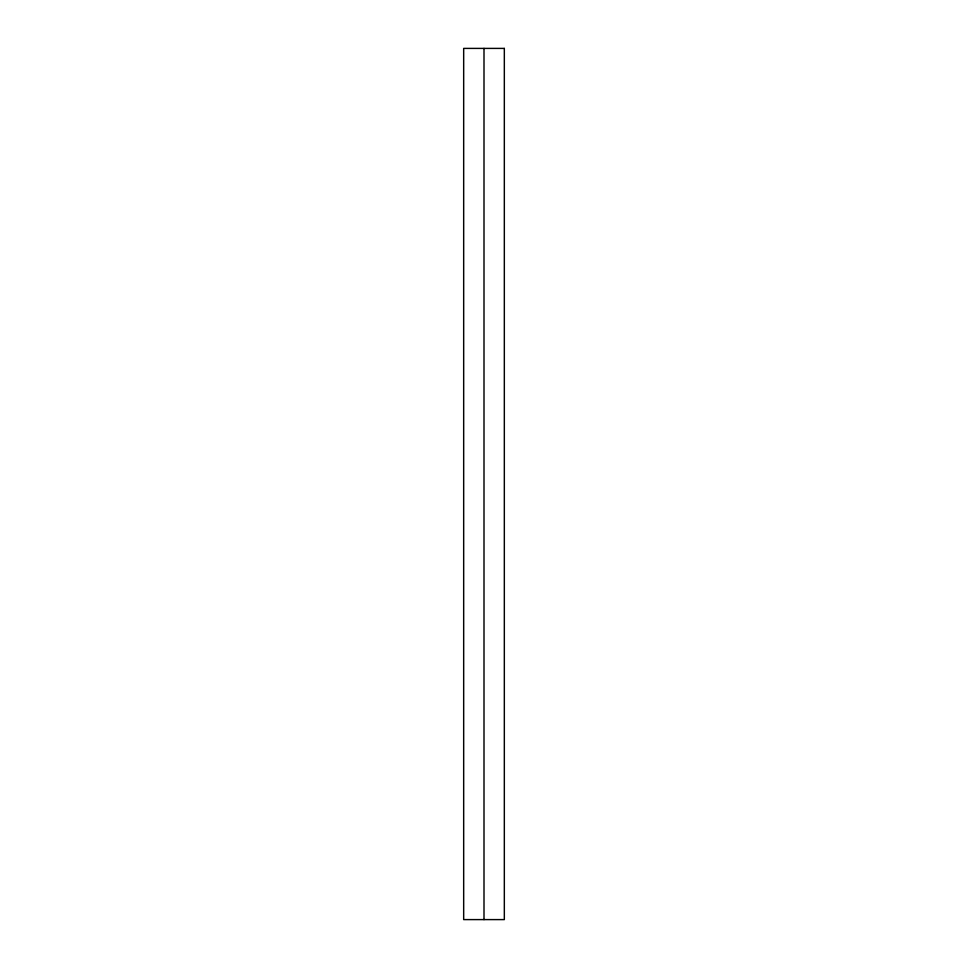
<?xml version="1.0" encoding="UTF-8"?>
<svg xmlns="http://www.w3.org/2000/svg" width="968" height="968" viewBox="0 0 968 968"><rect width="100%" height="100%" fill="white"/><g stroke="black" fill="none" stroke-linecap="round" stroke-linejoin="round"><path stroke-width="1.45" d="M484 48.4L484 919.6M504.328 48.4L463.672 48.4L463.672 919.6L504.328 919.6L504.328 48.4"/></g></svg>
